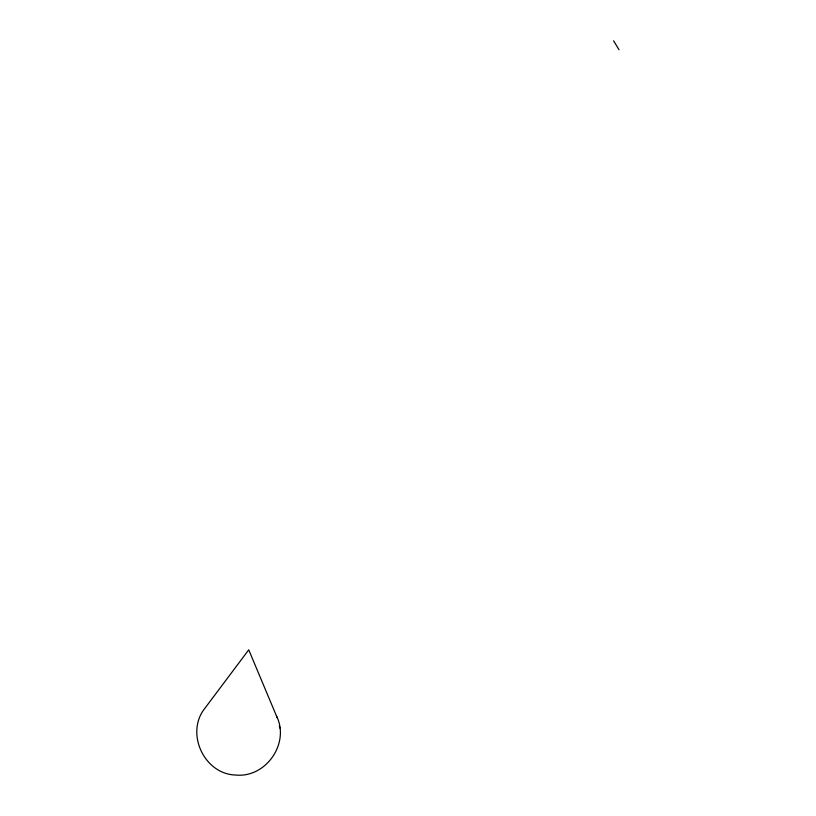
<?xml version="1.0" encoding="UTF-8"?>
<svg xmlns="http://www.w3.org/2000/svg" width="816" height="816" viewBox="0 0 816 816"><rect width="100%" height="100%" fill="white"/><g stroke="black" fill="none" stroke-linecap="round" stroke-linejoin="round"><path stroke-width="1.22" d="M613.601 40.8L619.018 49.745M276.451 715.897L248.737 649.832L205.061 708.064C184.936 732.768 204.061 774.149 235.579 775.027C265.71 778.219 290.292 743.325 276.451 715.897L276.93 717.631M279.327 726.128L279.868 728.056"/></g></svg>
